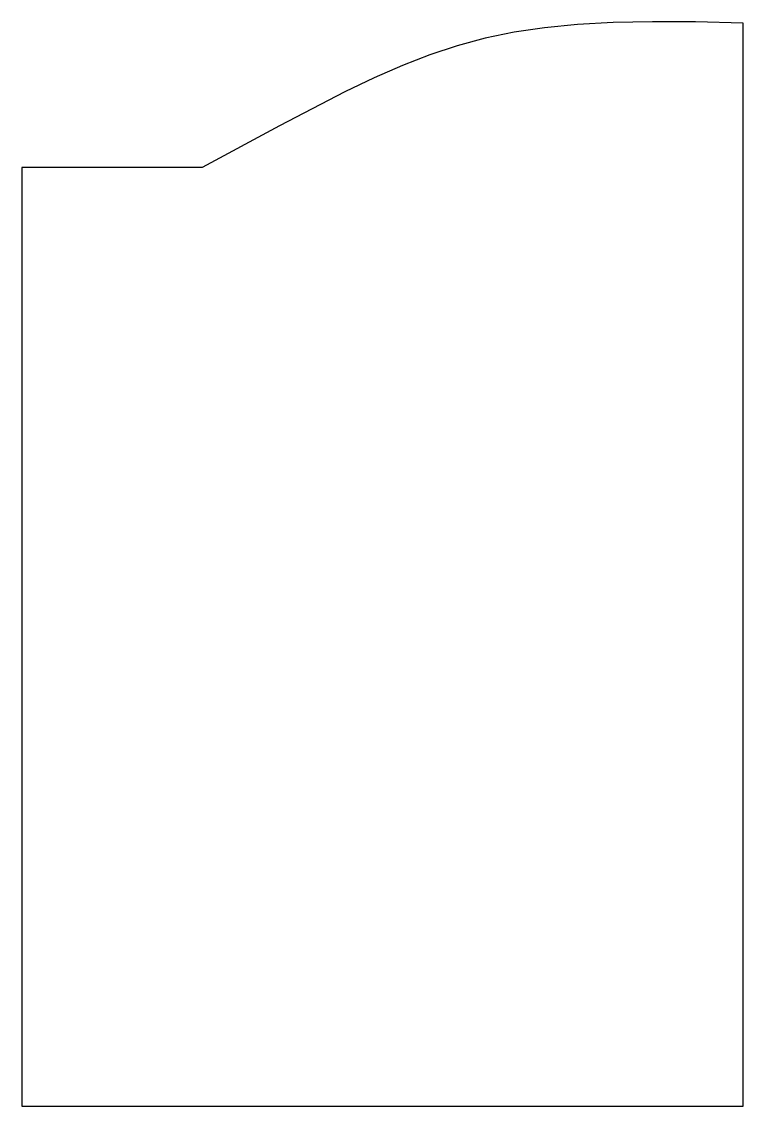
# Model space of a CAD drawing. Extents: x 200 to 333, y -199 to 1.
import ezdxf

# ---------------------------------------------------------------- set-up
doc = ezdxf.new("R2010")
doc.units = 0

msp = doc.modelspace()

# ---------------------------------------------------------------- linework, layer by layer
at = {"layer": 'Layer 1'}
for p, q in [((302.695156, 0.422517), (296.625953, -0.176316)), ((309.290965, 0.791379), (302.695156, 0.422517)), ((316.522777, 0.944483), (309.290965, 0.791379)), ((324.49999, 0.896044), (316.522777, 0.944483)), ((333.332, 0.660275), (324.49999, 0.896044)), ((333.332, -199.339), (333.332, 0.660275)), ((333.332, 0.660275), (333.332, 0.660275)), ((290.973957, -1.019333), (285.629772, -2.120747)), ((296.625953, -0.176316), (290.973957, -1.019333)), ((280.484, -3.494773), (275.427244, -5.155624)), ((285.629772, -2.120747), (280.484, -3.494773)), ((275.427244, -5.155624), (270.350105, -7.117512)), ((270.350105, -7.117512), (265.143188, -9.394652)), ((265.143188, -9.394652), (259.697094, -12.001258)), ((259.697094, -12.001258), (247.649785, -18.259718)), ((247.649785, -18.259718), (233.333, -26.0066)), ((233.333, -26.0066), (200, -26.0066)), ((200, -26.0066), (200, -199.339)), ((200, -199.339), (333.332, -199.339))]:
    msp.add_line(p, q, dxfattribs=at)

doc.saveas('drawing.dxf')
